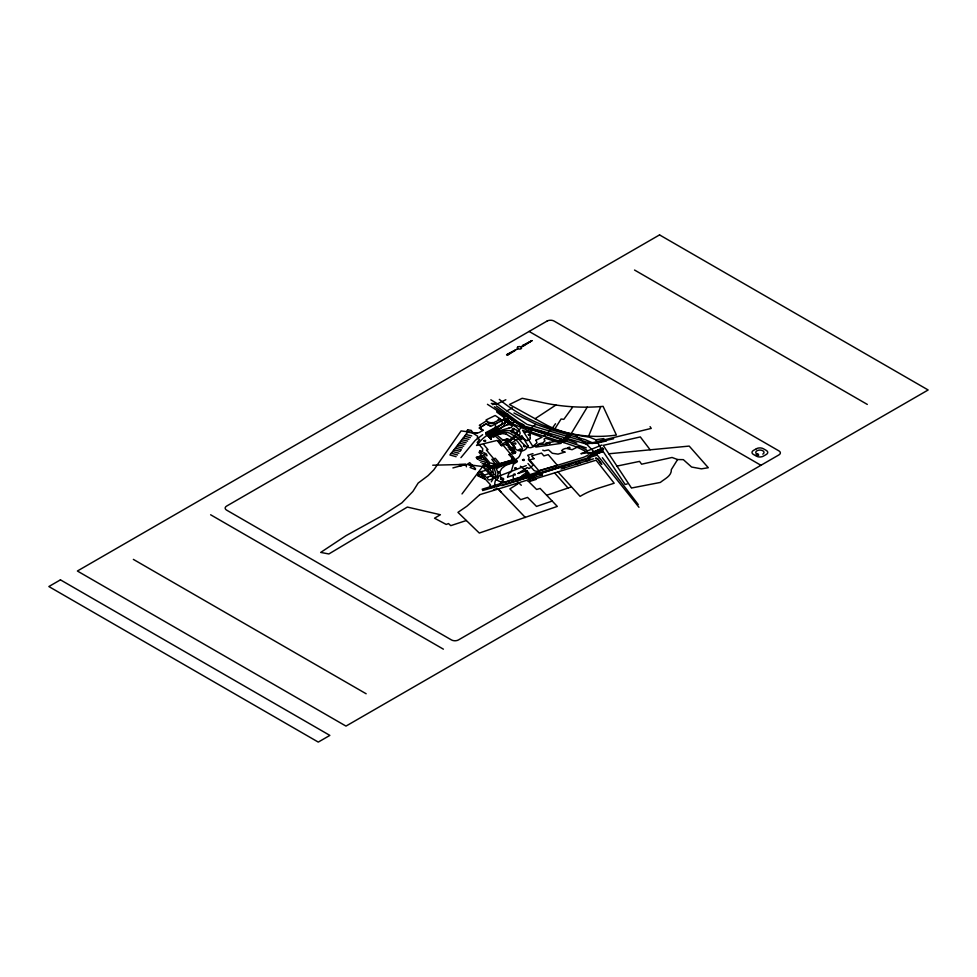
<?xml version="1.0" encoding="UTF-8"?>
<svg xmlns="http://www.w3.org/2000/svg" width="977" height="977" viewBox="0 0 977 977"><rect width="100%" height="100%" fill="white"/><g stroke="black" fill="none" stroke-linecap="round" stroke-linejoin="round"><path stroke-width="1.47" d="M481.6 456.772L482.064 456.43M587.702 436.853L589.021 437.134A6.338 3.664 0 0 1 591.219 437.904L595.787 439.748L602.113 450.018L600.77 448.858M500.737 477.985L500.627 477.521A27.209 15.705 0 0 1 500.651 477.118L499.98 471.586L501.763 468.435L505.756 465.296L516.296 461.584L511.985 456.479M477.936 475.14L484.568 478.852L477.68 475.762L478.73 474.688M507.661 413.821L507.808 421.441M507.466 477.081L508.944 473.32L510.8 472.123A49.277 28.455 0 0 0 511.24 471.488L513.401 464.27L517.041 461.901L511.985 456.186M588.655 436.084L600.77 406.591L603.09 406.359L616.402 435.058A76.377 44.087 0 0 1 588.655 436.084A76.328 44.075 0 0 1 554.924 428.818A76.316 44.063 0 0 1 545.007 424.201L509.444 404.515L522.182 398.298L540.049 401.999A119.646 69.074 0 0 0 572.327 406.75M507.735 354.602L507.405 355.286L515.306 350.23L506.55 354.798L517.48 348.972M476.642 458.005L477.142 457.126M476.874 458.286L477.594 456.98M477.313 458.836L478.51 456.711M477.643 458.934L478.962 456.577M478.559 458.653L479.878 456.308M479.011 458.506L480.33 456.161M479.927 458.225L481.246 455.893M480.391 458.091L481.685 455.795L476.165 457.419L477.435 458.995L483.004 457.297M481.307 457.81L482.149 456.32M481.759 457.676L482.369 456.577M483.859 466.066L484.274 465.345M484.323 466.603L485.166 465.089M484.616 466.737L485.618 464.967M485.532 466.469L486.522 464.722M485.984 466.334L486.961 464.6M486.9 466.053L487.865 464.344M487.352 465.919L488.317 464.222M488.268 465.65L488.976 464.38M488.72 465.504L489.208 464.661M521.852 426.583L511.142 440.309L506.269 443.485M529.412 468.471L533.198 465.125L528.386 459.617L529.18 457.541L527.69 455.282L532.966 453.621M571.215 433.654L587.214 407.153A121.111 69.929 0 0 0 599.866 406.652L600.77 406.591M491.284 481.844L493.495 478.193L526.273 465.577M608.818 453.78L689.212 446.086L708.313 467.727L701.401 468.85L691.594 467.03L683.338 459.642L677.598 459.544L671.333 469.595C671.773 475.994 664.482 478.938 660.342 482.43L631.46 488.024M554.912 428.818L561.091 419.011L563.839 419.353L572.901 406.786A121.111 69.929 0 0 0 585.565 407.165L587.214 407.153M466.566 431.431L467.653 429.868M507.808 421.478L505.83 422.198L504.291 424.69A6.619 3.823 0 0 0 504.205 424.897C503.411 427.108 496.988 431.297 492.958 431.59A9.208 5.312 0 0 0 492.603 431.749L491.663 432.274M460.936 457.639L475.298 440.322L482.662 434.68M456.1 456.686L449.921 454.977L467.665 432.225L474.236 433.153A6.118 3.529 0 0 0 477.362 433.055M552.787 427.523L555.498 423.725M462.011 493.935L485.545 462.695M528.704 439.674L526.994 440.737A32.412 18.71 0 0 1 526.249 440.346L520.24 436.463M511.447 427.303L512.229 426.326L510.824 424.274A16.853 9.733 0 0 1 510.788 423.725L513.902 422.101A23.338 13.47 0 0 1 514.61 421.954L516.125 421.759M474.236 433.153A6.18 3.566 0 0 0 479.829 432.188L482.98 430.161L479.316 428.011L486.033 423.823L491.26 426.143L503.46 419.609L499.931 421.673M482.723 430.662L482.846 429.941L479.304 428.011L486.033 423.835L490.43 426.204M519.617 455.99L522.451 448.748L521.388 446.672M519.361 456.271C518.408 458.982 513.731 458.543 517.419 461.352A12.628 7.291 0 0 1 516.906 461.498L516.186 460.826M480.965 456.442L481.49 456.332M496.218 429.025L500.187 425.52M566.44 440.798L567.637 439.687L576.857 443.131M543.627 436.499L551.016 429.672L585.321 439.723L591.622 442.447L595.933 443.326L606.461 440.957M500.419 425.325L501.836 424.397M479.573 494.887L466.957 506.171L457.957 512.363L479.292 533.051L557.317 506.416L540.122 488.439L536.629 489.489L528.789 481.698L536.141 479.426L535.506 478.767M487.779 477.203L486.851 477.887L485.178 476.263M517.993 473.466L526.066 468.398M487.999 477.032L493.47 474.822A32.485 18.758 0 0 0 494.142 474.529L493.287 473.234M498.649 478.009L497.208 476.691L498.123 473.466L496.389 468.74L501.567 465.968M524.625 432.958L535.97 424.336M497.598 478.791C492.408 480.55 497.476 487.987 490.747 487.462M494.46 430.198L496.194 429.037M491.138 430.991L493.703 428.976M535.091 418.718L555.901 405.028M482.65 423.273L486.021 421.185L490.198 423.468M522.426 345.626L531.952 340.631L523.293 346.114L523.623 345.431L522.695 345.479M482.04 423.664L479.328 425.337L480.232 425.899M526.176 468.325L527.482 467.58L528.936 468.459M521.523 346.652L531.952 340.631M490.869 431.101L489.892 431.419A15.302 8.842 0 0 0 489.562 431.614C487.022 433.971 483.603 433.678 487.645 435.547M586.945 451.24L585.602 451.985M485.63 432.713L507.637 421.172M588.325 454.952L585.87 456.271A14.887 8.598 0 0 1 582.756 457.541L537.997 471.244A4.665 2.687 0 0 1 535.274 471.012A3.346 1.93 0 0 1 533.698 470.12L527.971 463.574M488.72 433.092L492.53 431.052M491.48 432.371L488.109 434.191L487.462 433.532M497.745 404.099L506.892 410.89L512.424 407.849M488.512 434.753L498.6 431.016M496.56 467.104L512.705 461.278M493.776 428.927C497.72 426.607 494.289 420.061 490.32 423.493M564.914 452.095L558.038 454.134L552.31 453.267L548.5 449.86L544.274 450.8L542.748 450.153M496.279 467.262L494.46 468.325A10.161 5.874 0 0 0 494.264 468.691L495.657 473.051L495.363 474.883M503.851 419.426L505.317 418.669M494.985 424.226L496.707 423.334M503.558 419.854L505.549 418.828M504.022 420.171L506.025 419.133M504.254 420.33L506.269 419.292M504.73 420.66L506.745 419.597M504.962 420.818L506.99 419.756M505.427 421.136L507.466 420.073M505.659 421.295L507.698 420.22M506.123 421.612L508.187 420.537M506.355 421.771L508.419 420.696M506.819 422.088L508.895 421.002M507.051 422.247L509.139 421.16M507.515 422.565L509.615 421.478M507.747 422.723L509.847 421.624M508.211 423.041L510.336 421.942M508.443 423.2L510.568 422.101M508.907 423.517L511.044 422.406M509.139 423.676L511.289 422.565M509.603 424.006L511.765 422.882M509.835 424.165L511.997 423.029M510.544 424.36L512.485 423.346M511.105 424.336L512.717 423.505M512.253 424.311L513.194 423.81M512.815 424.287L513.438 423.969M498.014 419.719C500.2 416.287 504.193 424.103 501.519 424.555M501.506 427.511L493.104 431.956L502.947 440.126L507.21 441.225A9.978 5.764 0 0 0 511.606 439.711L519.471 434.399A3.59 2.064 0 0 0 520.033 432.762C518.934 427.096 511.972 423.346 506.611 425.068M501.494 427.511L506.623 425.068M487.682 434.093L486.827 433.373L488.647 435.522M497.916 403.55L505.83 399.74M498.783 430.93L508.797 428.109M500.798 433.922L501.922 433.69A30.067 17.366 0 0 1 502.691 433.641L506.11 434.081M585.406 452.07L583.77 452.754M491.223 434.985C498.16 433.873 506.098 429.55 512.314 434.85C519.532 437.012 524.038 448.516 530.853 447.661M490.32 435.388L487.022 432.75M531.183 447.515L539.048 444.694A43.354 25.036 0 0 1 540.012 444.572L546.534 444.083M512.412 459.874L493.519 465.711L490.417 467.788A30.592 17.659 0 0 0 490.1 468.423L490.539 470.401M492.872 430.881L494.362 430.271M513.194 459.544L511.985 457.663M512.681 450.348L514.134 449.896L512.693 448.187M501.86 465.846L515.819 461.291L511.997 456.784M512.656 448.113L514.036 447.747M586.224 451.398L601.893 445.023M515.709 452.119L514.146 452.546M583.525 452.839L580.9 453.707L587.946 452.73A17.769 10.258 0 0 1 588.288 452.656L588.398 452.644M487.731 478.754C487.902 482.76 498.441 475.384 495.266 474.993M568.663 464.734L569.261 466.127M587.971 456.821L603.2 451.533M589.693 456.088L602.174 451.789M486.9 434.069L486.18 433.238L487.157 433.202M503.485 463.269L511.13 460.961M512.669 448.406L514.049 448.052M552.188 501.067L536.507 506.416L527.556 497.403L520.717 499.687L509.872 488.903L517.822 483.92L517.212 483.2M503.35 463.318L492.518 467.934L493.275 473.149M546.656 495.254L571.24 486.949M511.838 482.296L513.304 481.661A15.021 8.671 0 0 0 513.511 481.258L513.133 475.335L507.661 477.045M513.401 461.974L490.967 468.154A4.335 2.504 0 0 0 488.17 470.413C492.664 476.349 498.844 485.068 507.429 481.258L527.824 474.724A3.224 1.856 0 0 0 529.119 473.308L527.433 471.329A64.983 37.517 0 0 1 520.375 466.237M510.666 482.687L508.626 483.456M562.312 466.75L563.265 466.444M466.359 520.509L450.776 525.65L448.516 523.574L446.208 524.441L434.521 518.213L440.383 514.732L407.348 507.063L328.87 553.959L320.7 552.42L345.919 535.714L380.639 516.564L401.913 502.825L412.892 491.443L418.168 483.053L428.134 475.579L433.849 469.815L461.107 430.894L474.944 432.823M493.556 489.672L495.998 488.866A1.624 0.94 0 0 1 497.598 488.622A1.624 0.94 0 0 1 498.746 489.318L501.36 492.176M486.29 433.495L489.709 437.635M560.981 469.021L580.375 462.951M593.442 458.848L575.441 464.393M539.683 472.783L516.186 480.293L521.303 485.276M540.635 472.489L556.792 467.336M501.873 485.703L571.13 463.696M542.394 474.895L540.879 475.262L542.308 474.798M566.281 440.786L563.485 440.077A16.682 9.636 0 0 0 562.813 440.029L545.801 443.131L547.022 443.973M540.965 475.347L527.922 479.328L534.651 477.203M507.356 444.791L508.651 444.388M490.442 470.499L492.2 472.404L484.201 475.213M518.03 473.491L527.177 470.535L525.577 473.32L521.803 475.762L522.463 478.4M488.927 436.133L486.192 432.945L487.572 433.959M520.24 479.683L590.511 457.957M482.113 489.245L539.731 471.573M479.658 494.704L526.859 480.244L527.751 481.148L596.104 460.191L614.191 483.236L596.727 488.732A76.267 44.026 0 0 0 580.106 496.365L557.94 471.891M497.269 432.713C502.386 430.759 508.199 429.672 513.45 431.431M506.953 439.015L512.522 444.535M585.235 461.315L589.558 460.106M496.719 432.884L489.123 435.18L487.413 433.141M557.733 467.03L596.825 455.221M497.904 441.348L500.395 440.59L501.702 441.983L499.015 442.679L501.531 441.97M506.88 439.039L503.314 440.053M489.648 465.235L484.482 466.786L483.444 465.565L488.756 464.099M486.009 468.301L490.918 466.811M497.855 441.286L500.48 440.493L491.48 432.848L486.18 435.974A49.216 28.418 0 0 0 480.818 440.639L476.532 445.463L497.134 440.419L501.665 445.842L503.265 445.378L506.147 448.797L510.531 454L508.944 454.476L513.499 459.862L499.821 463.684L495.302 458.286L493.703 458.738L486.424 450.092L488.024 449.676L483.456 444.23M513.768 452.522L515.123 452.119M506.379 439.467L508.174 438.966L514.195 446.037M482.565 490.564L519.41 479.939M499.65 434.179L500.664 433.971M503.326 440.346L506.22 439.516M509.481 447.368L510.849 446.977M499.088 434.338L495.632 434.96M501.36 445.488L507.051 443.888L514.903 453.218L509.225 454.806M510.531 448.638L511.924 448.248M459.642 466.114L465.589 464.454L459.043 464.576M513.377 452.314L512.546 452.546L513.792 452.815M511.679 449.921L513.035 449.542M479.231 460.497L484.665 458.995M480.635 462.182L486.07 460.68L491.065 466.823L496.414 465.528L491.773 459.288M482.04 463.88L487.462 462.377M482.858 451.13L478.925 452.204L481.942 455.783M452.888 467.934L465.54 464.527M514.659 447.881L515.453 447.637L514.281 446.135M511.472 460.875L514.329 460.13L511.985 457.358M528.716 439.565L530.316 438.991L530.206 437.672M586.664 444.144L651.244 428.402L650.071 426.644M592.294 443.521L613.641 438.746M508.968 449.188L511.093 448.724L512.534 450.373M508.98 428.085L511.081 427.547M616.963 466.09L639.556 461.388L641.62 464.185L672.042 457.468L677.598 459.544M627.149 484.006L625.085 484.433L602.54 450.544M514.036 461.034L515.16 460.802L511.985 457.065M495.315 435.021L490.393 436.06L488.305 433.654M588.887 452.559L595.078 452.876M492.371 404.563L496.963 403.904M595.787 439.748L603.945 438.563M511.362 452.204L514.061 452.461M485.361 454.378L483.285 454.891L489.978 462.964L496.67 464.295L491.578 465.699A17.378 10.039 0 0 0 491.077 465.821L488.268 467.885L489.159 469.461L478.608 472.331L477.643 473.173L479.084 474.101M432.738 465.211L465.528 464.405M467.678 429.868L471.378 430.405L472.392 432.848L477.631 436.169L477.374 438.087L479.622 439.65L477.216 442.422L482.821 448.809L482.259 451.032A12.042 6.949 0 0 1 482.137 451.35L481.026 452.021L479.78 450.629A19.003 10.967 0 0 0 479.988 450.922L481.954 453.426L484.03 452.717L486.546 454.097L486.888 455.88L485.484 454.464M501.665 478.18L500.786 478.083M502.325 478.18C506.99 477.948 498.16 486.717 496.585 486.693M506.233 434.118L517.187 441.006L521.266 446.44M491.297 403.428L496.951 403.806M466.505 464.441L482.516 466.53L493.495 478.193M586.945 436.768C555.254 432.408 523.941 419.902 499.308 399.373M756.174 454.586L758.579 455.05L757.786 453.658M531.952 429.843L539.646 430.979L548.793 433.91M466.029 434.533L471.732 435.925M464.722 436.279L470.34 437.647M463.403 438.014L468.948 439.369M462.097 439.76L467.543 441.091M460.778 441.506L466.151 442.813M459.459 443.192L464.905 444.523M458.152 444.877L463.648 446.22M456.821 446.562L462.402 447.93M454.122 449.884L460.045 451.337L461.315 449.725L455.526 448.187M531.842 429.819C530.059 430.307 529.852 434.948 530.132 437.159M568.638 434.24L570.873 434.826M568.467 434.423L570.715 435.009M568.125 434.802L570.385 435.376M567.955 434.985L570.226 435.559M567.613 435.351L569.896 435.937M567.442 435.534L569.725 436.121M567.1 435.901L569.408 436.487M566.929 436.084L569.237 436.682M566.575 436.45L568.907 437.049M566.404 436.634L568.748 437.232M566.062 437L568.419 437.611M565.891 437.183L568.26 437.794M565.549 437.549L567.93 438.16M565.378 437.733L567.759 438.355M565.048 438.111L567.429 438.722M564.877 438.294L567.258 438.905M564.535 438.661L566.904 439.271M564.364 438.844L566.733 439.455M564.034 439.21L566.391 439.821M563.863 439.394L566.22 440.004M563.521 439.772L565.866 440.371M563.35 439.955L565.695 440.554M563.021 440.322L565.353 440.92M562.85 440.505L565.182 441.103M562.508 440.871L564.828 441.47M562.337 441.054L564.657 441.653M562.007 441.433L564.315 442.019M561.836 441.616L564.144 442.202M452.766 451.533L458.958 453.255M451.337 453.255L457.529 454.964M525.125 426.277L585.797 443.888M522.402 426.387L550.979 434.924M527.409 424.458L591.293 443.509M522.353 426.473L565.598 440.285M563.399 442.434L572.864 445.61A77.757 44.893 0 0 1 584.991 451.105L588.349 453.023A3.481 2.003 0 0 1 589.229 454.085M518.579 435.718L520.02 436.365M518.494 435.693L513.475 431.455M562.007 442.007L541.209 435.278A97.663 56.385 0 0 1 530.645 431.687L515.514 424.946M522.28 426.534L586.334 447.906M550.979 429.66L536.068 424.372L513.926 412.99M516.222 421.685L523.819 425.386M524.148 425.74L518.042 422.919L494.362 406.762M523.843 424.885L518.763 422.455L496.377 405.895M484.409 476.251C480.855 476.373 479.353 468.325 484.152 475.213M521.291 425.85L500.248 412.331M634.537 270.031L867.32 404.429M758.579 455.05L756.98 454.122A4.103 2.369 0 0 1 756.98 450.763A4.103 2.369 0 0 1 762.793 450.763A4.103 2.369 0 0 1 762.793 454.122M529.119 331.435L760.949 465.284M210.617 514.769L443.399 649.168M133.361 559.381L366.155 693.768M490.857 399.813L497.085 403.562M499.955 412.331L521.596 426.094M487.438 404.307L499.21 411.879M506.892 410.89L526.505 424.006M564.914 452.082L561.604 450.788L562.215 450.079A37.175 21.457 0 0 1 563.082 449.335L564.95 448.626A53.393 30.824 0 0 1 566.416 448.358L572.058 449.713L577.993 446.819L580.411 446.904L586.664 450.031A33.047 19.076 0 0 1 586.859 450.653L586.884 451.203M501.348 414.175L497.183 411.256L503.521 415.933A6.155 3.554 0 0 1 504.169 418.754M496.768 412.086L515.868 426.094M575.49 435.559L586.2 444.022M502.642 415.152L503.509 415.933M602.528 448.113L603.298 448.834M602.235 448.235L603.578 449.469M601.649 448.48L602.968 449.701M601.356 448.602L602.662 449.811M600.489 448.98L601.759 450.153M599.902 449.225L601.148 450.385M599.609 449.347L600.855 450.495M599.023 449.591L600.244 450.715M598.73 449.713L599.939 450.837M598.144 449.957L599.341 451.056M597.851 450.079L599.035 451.179M597.265 450.324L598.425 451.398M596.984 450.458L598.132 451.508M596.397 450.702L597.521 451.74M596.104 450.824L597.216 451.85M595.518 451.069L596.617 452.082M595.225 451.191L596.324 452.204M594.627 451.423L595.738 452.449M594.334 451.545L595.445 452.571M593.735 451.777L594.859 452.815M593.442 451.899L594.566 452.937M592.856 452.143L593.979 453.181M592.55 452.253L593.686 453.304M591.964 452.498L593.1 453.548M591.671 452.62L592.807 453.67M591.073 452.852L592.221 453.914M590.78 452.974L591.928 454.036M590.181 453.218L591.341 454.281M589.888 453.328L591.048 454.403M586.591 444.242L597.057 454.867M562.789 466.591L564.376 468.215M525.357 517.505L498.099 489.05M488.268 433.617L487.987 433.47A10.356 5.972 0 0 0 487.596 433.58L488.109 434.289M481.221 474.859L484.861 478.864M554.594 472.917L568.04 488.036M507.063 444.279L514.378 452.949M500.151 440.59L501.384 442.068M499.833 440.688L501.054 442.154M499.503 440.786L500.725 442.239M499.198 440.896L500.383 442.3M498.881 440.993L500.053 442.398M507.698 444.083L515.05 452.778M507.381 444.181L514.708 452.864M487.926 434.386L491.028 437.989M488.036 434.203L491.028 437.696M488.854 435.754L489.489 436.78M489.526 437.122L486.961 434.154M508.028 443.998L515.367 452.681M506.697 444.388L514 453.059M489.465 436.45L491.028 438.282M489.648 436.975L489.831 437.769M487.499 433.886L486.973 433.263M489.88 437.244L491.016 438.868M489.88 437.537L491.016 439.161M487.755 435.388L491.016 439.455M515.734 452.082L512.669 448.431M511.997 455.893L516.112 460.741M493.3 458.848L498.844 464.771L506.025 462.964L505.939 462.023M512.595 444.62L514.818 447.539A11.712 6.766 0 0 1 514.378 447.649M483.224 457.26L486.131 460.741M597.558 455.477L638.97 507.283M650.108 449.762L640.326 436.927L603.236 445.365L631.154 487.535M602.357 457.724L638.237 504.559M601.771 464.185L598.278 459.446A3.432 1.978 0 0 0 595.53 458.14L595.506 458.237A3.273 1.893 0 0 1 598.132 459.471L601.612 464.222M466.078 464.649L466.383 466.811M478.608 474.614A1.795 1.038 0 0 1 481.38 474.81L490.149 484.445A1.795 1.038 0 0 1 489.538 485.935M517.48 432.432A52.721 30.434 0 0 1 511.374 438.429L510.947 438.758A52.721 30.434 0 0 1 505.72 442.117L505.439 442.276A52.721 30.434 0 0 1 500.371 444.706M521.132 347.03A2.174 1.246 0 0 1 521.144 348.594M520.814 348.789A2.174 1.246 0 0 1 518.091 348.801M517.749 348.606A2.174 1.246 0 0 1 517.761 347.03M518.103 346.835A2.174 1.246 0 0 1 520.802 346.847M483.871 440.822C486.338 443.094 486.29 438.624 483.871 440.822M492.359 436.572C494.509 438.893 495.205 434.447 492.371 436.524M497.598 431.333C500.2 433.58 499.882 429.074 497.598 431.333M497.562 472.245C500.041 474.529 499.98 469.961 497.562 472.245M500.59 479.157C502.764 481.478 503.363 476.996 500.59 479.109M512.424 428.964C514.83 431.223 514.952 426.839 512.437 428.915M514.134 443.546C516.601 445.805 516.43 441.421 514.146 443.497M513.499 474.529C516.198 476.764 515.673 472.196 513.499 474.529M514.61 468.337C517.236 470.548 516.894 466.139 514.623 468.288M519.251 449.603C521.73 451.838 521.755 447.405 519.251 449.554M520.252 438.917C522.536 441.189 522.976 436.804 520.277 438.832M522.524 459.911C525.125 462.158 524.82 457.688 522.524 459.911M523.538 446.257C526.053 448.467 525.931 444.132 523.562 446.159M528.337 434.716C530.963 436.963 530.462 432.506 528.337 434.716M525.687 473.637C528.13 475.909 528.154 471.451 525.687 473.637M548.292 443.07C551.028 445.243 550.43 440.847 548.317 442.972M568.016 447.784C570.141 450.079 570.922 445.659 568.04 447.698M544.739 440.957L543.004 442.85L538.974 443.778L535.799 447.087L561.152 443.35L545.703 438.294L544.079 439.027L544.739 440.957M528.02 445.83C524.808 454.012 514.281 451.777 512.082 443.656A2.125 1.233 0 0 1 513.133 442.044L521.877 435.632L528.02 445.83M535.994 440.175L536.984 442.874L532.868 446.404L522.548 430.259L542.052 437.256L535.994 440.175M534.004 458.665L529.607 459.947L538.803 470.682L557.403 465.382L548.219 454.635L543.884 455.905L541.49 453.096L531.598 455.905L534.004 458.665M571.032 434.643L563.863 442.496L561.665 441.799L568.761 434.118L571.032 434.643M504.889 418.388L503.485 419.805L510.141 424.36L513.878 424.262L504.889 418.388M471.964 465.882L470.059 467.421L475.237 469.558A1.771 1.026 0 0 0 475.31 468.496L469.668 462.634L467.8 464.075L471.964 465.882M60.44 579.85L48.85 586.542L318.27 742.093L329.86 735.4L60.44 579.85M659.548 234.907L77.378 571.02L345.98 726.094L928.15 389.982L659.548 234.907M547.108 321.054L226.603 506.098A4.922 2.833 0 0 0 226.603 510.116L451.472 639.947A4.922 2.833 0 0 0 458.433 639.947L778.925 454.903A4.922 2.833 0 0 0 778.925 450.885L554.057 321.054A4.922 2.833 0 0 0 547.108 321.054M756.406 448.736L753.45 450.434A4.922 2.833 0 0 0 753.45 454.452L756.406 456.161A4.922 2.833 0 0 0 763.367 456.161L766.31 454.452A4.922 2.833 0 0 0 766.31 450.434L763.367 448.736A4.922 2.833 0 0 0 756.406 448.736M489.795 422.418L488.683 422.968L486.094 419.915L495.192 415.494L500.688 419.218L491.614 423.652L489.795 422.418M511.63 450.25L510.397 449.994L511.63 450.25M506.892 444.645L506.062 444.889L507.332 445.121L506.892 444.645M509.066 447.197L508.235 447.442L509.469 447.698L509.066 447.197M514.855 429.465A3.126 1.807 0 0 0 511.276 431.016A2.687 1.551 0 0 0 513.853 432.958A2.784 1.6 0 0 0 517.248 431.26A3.285 1.905 0 0 0 514.855 429.465"/></g></svg>
